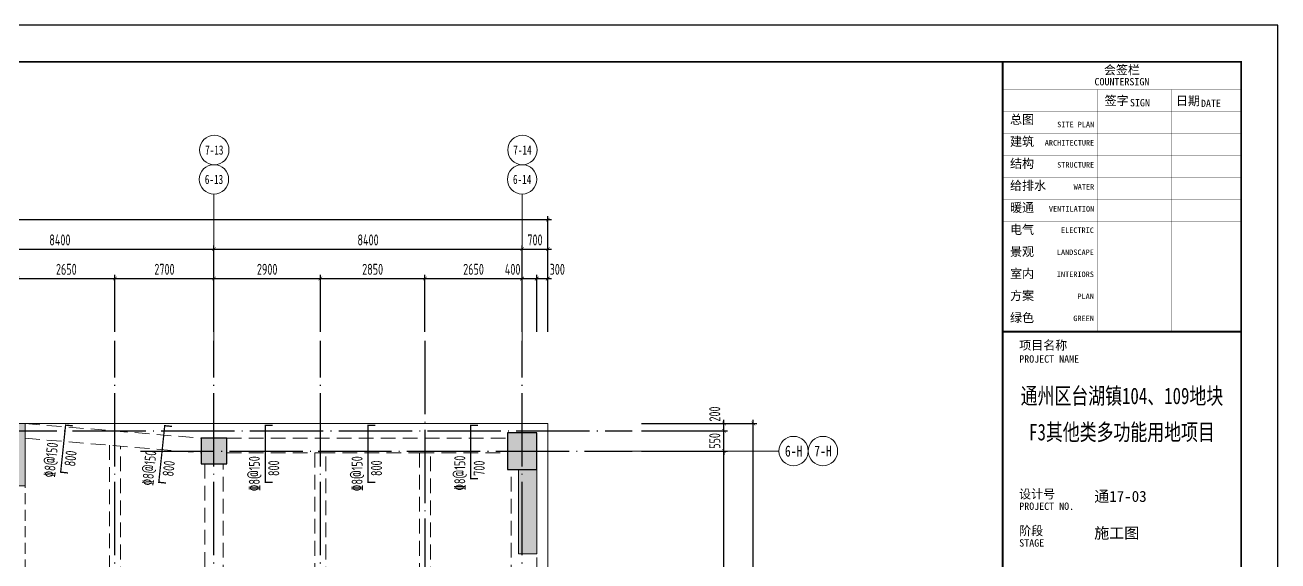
# Model space of a CAD drawing. Header units: millimetres. Extents: x -202076 to 1082610, y -439651 to 179350.
# Drawn here: x 747507 to 781660, y 326 to 14922 of the extents above; entities that cross this region are included whole.
import ezdxf
from ezdxf.enums import TextEntityAlignment as Align

# ---------------------------------------------------------------- set-up
doc = ezdxf.new("R2010")
doc.units = ezdxf.units.MM
doc.header["$LTSCALE"] = 1000
doc.linetypes.add('DASHED', pattern=[0.75, 0.5, -0.25])
doc.linetypes.add('DOTE', pattern=[2.42, 2, -0.2, 0.02, -0.2])
for name, color, linetype in [('02-TEXT_轴号', 7, 'Continuous'), ('A_AXIS-轴线', 36, 'DOTE'), ('AXIS_TEXT', 7, 'Continuous'), ('COLU', 5, 'Continuous'), ('FLOOR_UP_REIN', 13, 'Continuous'), ('楼板填充', 8, 'Continuous')]:
    doc.layers.add(name, color=color, linetype=linetype)
for name, color, linetype, lineweight in [('BEAM', 4, 'DASHED', 0), ('DIM', 3, 'Continuous', 0), ('WALL', 2, 'Continuous', 0), ('尺寸标注-板', 3, 'Continuous', 18), ('板洞边线', 3, 'Continuous', 18), ('楼板正筋文字', 7, 'Continuous', 18), ('楼板正筋钢筋', 1, 'Continuous', 35), ('楼板负筋文字', 7, 'Continuous', 18), ('楼板负筋标注', 3, 'Continuous', 18), ('边缘构件填充', 253, 'Continuous', 18)]:
    doc.layers.add(name, color=color, linetype=linetype, lineweight=lineweight)
doc.styles.add('_TCH_AXIS', font='STXIHEI.TTF', dxfattribs={"width": 0.75})
doc.styles.add('COMPLEX', font='COMPLEX')
doc.styles.add('TSSD_Dimension', font='tssdeng.shx', dxfattribs={"width": 0.7, "bigfont": 'hztxt.shx'})
doc.styles.add('TSSD_Rein', font='tssdeng.shx', dxfattribs={"width": 0.7, "bigfont": 'hztxt.shx'})
doc.styles.add('图签信息$0$华文细黑', font='STXIHEI.TTF', dxfattribs={"height": 10})
doc.dimstyles.new('TSSD_100_100', dxfattribs={"dimtxt": 300, "dimasz": 100, "dimexe": 100, "dimexo": 250, "dimgap": 100, "dimtad": 1, "dimdec": 0, "dimzin": 0, "dimdsep": 46, "dimtxsty": 'TSSD_Dimension', "dimblk": 'ARCHTICK', "dimcen": 0, "dimdle": 100, "dimclrt": 7, "dimadec": 0, "dimazin": 0, "dimtfac": 1, "dimtdec": 0, "dimtix": 1, "dimtmove": 2, "dimatfit": 3, "dimfxl": 1, "dimtolj": 1, "dimtzin": 0, "dimarcsym": 0})

# ---------------------------------------------------------------- blocks, each defined once
blk = doc.blocks.new('_ARCHTICK')
at = {"color": 0, "linetype": 'ByBlock', "const_width": 0.15}
blk.add_lwpolyline([(-0.5, -0.5), (0.5, 0.5)], dxfattribs=at)
blk = doc.blocks.new('*D3601')
at = {"layer": 'Defpoints', "color": 0, "transparency": 16777216}
for p in [(800, -2193), (23750, -2193), (23750, -2536)]:
    blk.add_point(p, dxfattribs=at)
at = {"layer": 'DIM', "color": 0, "lineweight": -2, "transparency": 16777216}
for p, q in [((700, -2536), (23850, -2536)), ((800, -2443), (800, -2636)), ((23750, -2443), (23750, -2636))]:
    blk.add_line(p, q, dxfattribs=at)
at = {"layer": 'DIM', "color": 0, "lineweight": -2, "transparency": 16777216, "xscale": 100, "yscale": 100, "zscale": 100, "rotation": 180}
blk.add_blockref('_ARCHTICK', (800, -2536), dxfattribs=at)
at = {"layer": 'DIM', "color": 0, "lineweight": -2, "transparency": 16777216, "xscale": 100, "yscale": 100, "zscale": 100}
blk.add_blockref('_ARCHTICK', (23750, -2536), dxfattribs=at)
blk = doc.blocks.new('*D3602')
at = {"layer": 'Defpoints', "color": 0, "transparency": 16777216}
for p in [(1000, 695), (4700, 695), (4700, 352)]:
    blk.add_point(p, dxfattribs=at)
at = {"layer": 'DIM', "color": 0, "lineweight": -2, "transparency": 16777216}
for p, q in [((900, 352), (4800, 352)), ((1000, 445), (1000, 252)), ((4700, 445), (4700, 252))]:
    blk.add_line(p, q, dxfattribs=at)
at = {"layer": 'DIM', "color": 0, "lineweight": -2, "transparency": 16777216, "xscale": 100, "yscale": 100, "zscale": 100, "rotation": 180}
blk.add_blockref('_ARCHTICK', (1000, 352), dxfattribs=at)
at = {"layer": 'DIM', "color": 0, "lineweight": -2, "transparency": 16777216, "xscale": 100, "yscale": 100, "zscale": 100}
blk.add_blockref('_ARCHTICK', (4700, 352), dxfattribs=at)
blk = doc.blocks.new('*D3603')
at = {"layer": 'Defpoints', "color": 0, "transparency": 16777216}
for p in [(23550, -575), (19850, -775), (19850, -1431)]:
    blk.add_point(p, dxfattribs=at)
at = {"layer": 'DIM', "color": 0, "lineweight": -2, "transparency": 16777216}
for p, q in [((23550, -825), (23550, -1531)), ((19850, -1025), (19850, -1531)), ((23650, -1431), (19750, -1431))]:
    blk.add_line(p, q, dxfattribs=at)
at = {"layer": 'DIM', "color": 0, "lineweight": -2, "transparency": 16777216, "xscale": 100, "yscale": 100, "zscale": 100, "rotation": 180}
blk.add_blockref('_ARCHTICK', (19850, -1431), dxfattribs=at)
at = {"layer": 'DIM', "color": 0, "lineweight": -2, "transparency": 16777216, "xscale": 100, "yscale": 100, "zscale": 100}
blk.add_blockref('_ARCHTICK', (23550, -1431), dxfattribs=at)
blk = doc.blocks.new('*D3604')
at = {"layer": 'Defpoints', "color": 0, "transparency": 16777216}
for p in [(16400, -775), (19850, -775), (16400, -1431)]:
    blk.add_point(p, dxfattribs=at)
at = {"layer": 'DIM', "color": 0, "lineweight": -2, "transparency": 16777216}
for p, q in [((16400, -1025), (16400, -1531)), ((19850, -1025), (19850, -1531)), ((19950, -1431), (16300, -1431))]:
    blk.add_line(p, q, dxfattribs=at)
at = {"layer": 'DIM', "color": 0, "lineweight": -2, "transparency": 16777216, "xscale": 100, "yscale": 100, "zscale": 100, "rotation": 180}
blk.add_blockref('_ARCHTICK', (16400, -1431), dxfattribs=at)
at = {"layer": 'DIM', "color": 0, "lineweight": -2, "transparency": 16777216, "xscale": 100, "yscale": 100, "zscale": 100}
blk.add_blockref('_ARCHTICK', (19850, -1431), dxfattribs=at)
blk = doc.blocks.new('_AXISO')
blk.add_circle((0, 0), 0.5)
at = {"layer": 'AXIS_TEXT', "style": 'COMPLEX', "width": 1.041667}
blk.add_attdef('A', text='', height=0.56, dxfattribs=at).set_placement((-0.25, -0.28), (0.25, -0.28), align=Align.FIT)
blk = doc.blocks.new('*D1830')
at = {"layer": 'Defpoints', "color": 0, "transparency": 16777216}
for p in [(764058, 3319), (766558, 3319), (764058, -6281)]:
    blk.add_point(p, dxfattribs=at)
at = {"layer": 'DIM', "color": 0, "lineweight": -2, "transparency": 16777216}
for p, q in [((766558, -6381), (766558, 3419)), ((764308, 3319), (766658, 3319)), ((764308, -6281), (766658, -6281))]:
    blk.add_line(p, q, dxfattribs=at)
at = {"layer": 'DIM', "color": 0, "lineweight": -2, "transparency": 16777216, "xscale": 100, "yscale": 100, "zscale": 100}
for p, rotation in [((766558, 3319), 90), ((766558, -6281), 270)]:
    blk.add_blockref('_ARCHTICK', p, dxfattribs=dict(at, rotation=rotation))
at = {"layer": 'DIM', "color": 7, "transparency": 16777216, "insert": (766308, -1481), "char_height": 300, "attachment_point": 5, "rotation": 90, "style": 'TSSD_Dimension'}
blk.add_mtext('\\A1;9600', dxfattribs=at)
blk = doc.blocks.new('*D1831')
at = {"layer": 'Defpoints', "color": 0, "transparency": 16777216}
for p in [(764058, 4069), (767358, 4069), (764058, -18531)]:
    blk.add_point(p, dxfattribs=at)
at = {"layer": 'DIM', "color": 0, "lineweight": -2, "transparency": 16777216}
for p, q in [((767358, -18631), (767358, 4169)), ((764308, 4069), (767458, 4069)), ((764308, -18531), (767458, -18531))]:
    blk.add_line(p, q, dxfattribs=at)
at = {"layer": 'DIM', "color": 0, "lineweight": -2, "transparency": 16777216, "xscale": 100, "yscale": 100, "zscale": 100}
for p, rotation in [((767358, 4069), 90), ((767358, -18531), 270)]:
    blk.add_blockref('_ARCHTICK', p, dxfattribs=dict(at, rotation=rotation))
at = {"layer": 'DIM', "color": 7, "transparency": 16777216, "insert": (767108, -7231), "char_height": 300, "attachment_point": 5, "rotation": 90, "style": 'TSSD_Dimension'}
blk.add_mtext('\\A1;22600', dxfattribs=at)
blk = doc.blocks.new('*D1832')
at = {"layer": 'Defpoints', "color": 0, "transparency": 16777216}
for p in [(764058, 3869), (766558, 3869), (764058, 3319)]:
    blk.add_point(p, dxfattribs=at)
at = {"layer": 'DIM', "color": 0, "lineweight": -2, "transparency": 16777216}
for p, q in [((764308, 3869), (766658, 3869)), ((766558, 3869), (766558, 3969)), ((766558, 3319), (766558, 3869)), ((764308, 3319), (766658, 3319)), ((766558, 3319), (766558, 3219))]:
    blk.add_line(p, q, dxfattribs=at)
at = {"layer": 'DIM', "color": 0, "lineweight": -2, "transparency": 16777216, "xscale": 100, "yscale": 100, "zscale": 100}
for p, rotation in [((766558, 3869), 270), ((766558, 3319), 90)]:
    blk.add_blockref('_ARCHTICK', p, dxfattribs=dict(at, rotation=rotation))
at = {"layer": 'DIM', "color": 7, "transparency": 16777216, "insert": (766308, 3594), "char_height": 300, "attachment_point": 5, "rotation": 90, "style": 'TSSD_Dimension'}
blk.add_mtext('\\A1;550', dxfattribs=at)
blk = doc.blocks.new('*D1844')
at = {"layer": 'Defpoints', "color": 0, "transparency": 16777216}
for p in [(752657, 8819), (744257, 6319), (752657, 6319)]:
    blk.add_point(p, dxfattribs=at)
at = {"layer": 'DIM', "color": 0, "lineweight": -2, "transparency": 16777216}
for p, q in [((744257, 6569), (744257, 8919)), ((752657, 6569), (752657, 8919)), ((744157, 8819), (752757, 8819))]:
    blk.add_line(p, q, dxfattribs=at)
at = {"layer": 'DIM', "color": 0, "lineweight": -2, "transparency": 16777216, "xscale": 100, "yscale": 100, "zscale": 100, "rotation": 180}
blk.add_blockref('_ARCHTICK', (744257, 8819), dxfattribs=at)
at = {"layer": 'DIM', "color": 0, "lineweight": -2, "transparency": 16777216, "xscale": 100, "yscale": 100, "zscale": 100}
blk.add_blockref('_ARCHTICK', (752657, 8819), dxfattribs=at)
at = {"layer": 'DIM', "color": 7, "transparency": 16777216, "insert": (748457, 9069), "char_height": 300, "attachment_point": 5, "style": 'TSSD_Dimension'}
blk.add_mtext('\\A1;8400', dxfattribs=at)
blk = doc.blocks.new('*D1845')
at = {"layer": 'Defpoints', "color": 0, "transparency": 16777216}
for p in [(761057, 8819), (752657, 6319), (761057, 6319)]:
    blk.add_point(p, dxfattribs=at)
at = {"layer": 'DIM', "color": 0, "lineweight": -2, "transparency": 16777216}
for p, q in [((752657, 6569), (752657, 8919)), ((761057, 6569), (761057, 8919)), ((752557, 8819), (761157, 8819))]:
    blk.add_line(p, q, dxfattribs=at)
at = {"layer": 'DIM', "color": 0, "lineweight": -2, "transparency": 16777216, "xscale": 100, "yscale": 100, "zscale": 100, "rotation": 180}
blk.add_blockref('_ARCHTICK', (752657, 8819), dxfattribs=at)
at = {"layer": 'DIM', "color": 0, "lineweight": -2, "transparency": 16777216, "xscale": 100, "yscale": 100, "zscale": 100}
blk.add_blockref('_ARCHTICK', (761057, 8819), dxfattribs=at)
at = {"layer": 'DIM', "color": 7, "transparency": 16777216, "insert": (756857, 9069), "char_height": 300, "attachment_point": 5, "style": 'TSSD_Dimension'}
blk.add_mtext('\\A1;8400', dxfattribs=at)
blk = doc.blocks.new('*D1846')
at = {"layer": 'Defpoints', "color": 0, "transparency": 16777216}
for p in [(707257, 9619), (707257, 6319), (761757, 6319)]:
    blk.add_point(p, dxfattribs=at)
at = {"layer": 'DIM', "color": 0, "lineweight": -2, "transparency": 16777216}
for p, q in [((761857, 9619), (707157, 9619)), ((707257, 6569), (707257, 9719)), ((761757, 6569), (761757, 9719))]:
    blk.add_line(p, q, dxfattribs=at)
at = {"layer": 'DIM', "color": 0, "lineweight": -2, "transparency": 16777216, "xscale": 100, "yscale": 100, "zscale": 100, "rotation": 180}
blk.add_blockref('_ARCHTICK', (707257, 9619), dxfattribs=at)
at = {"layer": 'DIM', "color": 0, "lineweight": -2, "transparency": 16777216, "xscale": 100, "yscale": 100, "zscale": 100}
blk.add_blockref('_ARCHTICK', (761757, 9619), dxfattribs=at)
at = {"layer": 'DIM', "color": 7, "transparency": 16777216, "insert": (734507, 9869), "char_height": 300, "attachment_point": 5, "style": 'TSSD_Dimension'}
blk.add_mtext('\\A1;54500', dxfattribs=at)
blk = doc.blocks.new('*D1857')
at = {"layer": 'Defpoints', "color": 0, "transparency": 16777216}
for p in [(749957, 8019), (747307, 6319), (749957, 6319)]:
    blk.add_point(p, dxfattribs=at)
at = {"layer": 'DIM', "color": 0, "lineweight": -2, "transparency": 16777216}
for p, q in [((747207, 8019), (750057, 8019)), ((747307, 6569), (747307, 8119)), ((749957, 6569), (749957, 8119))]:
    blk.add_line(p, q, dxfattribs=at)
at = {"layer": 'DIM', "color": 0, "lineweight": -2, "transparency": 16777216, "xscale": 100, "yscale": 100, "zscale": 100, "rotation": 180}
blk.add_blockref('_ARCHTICK', (747307, 8019), dxfattribs=at)
at = {"layer": 'DIM', "color": 0, "lineweight": -2, "transparency": 16777216, "xscale": 100, "yscale": 100, "zscale": 100}
blk.add_blockref('_ARCHTICK', (749957, 8019), dxfattribs=at)
at = {"layer": 'DIM', "color": 7, "transparency": 16777216, "insert": (748632, 8269), "char_height": 300, "attachment_point": 5, "style": 'TSSD_Dimension'}
blk.add_mtext('\\A1;2650', dxfattribs=at)
blk = doc.blocks.new('*D1858')
at = {"layer": 'Defpoints', "color": 0, "transparency": 16777216}
for p in [(752657, 8019), (749957, 6319), (752657, 6319)]:
    blk.add_point(p, dxfattribs=at)
at = {"layer": 'DIM', "color": 0, "lineweight": -2, "transparency": 16777216}
for p, q in [((749857, 8019), (752757, 8019)), ((749957, 6569), (749957, 8119)), ((752657, 6569), (752657, 8119))]:
    blk.add_line(p, q, dxfattribs=at)
at = {"layer": 'DIM', "color": 0, "lineweight": -2, "transparency": 16777216, "xscale": 100, "yscale": 100, "zscale": 100, "rotation": 180}
blk.add_blockref('_ARCHTICK', (749957, 8019), dxfattribs=at)
at = {"layer": 'DIM', "color": 0, "lineweight": -2, "transparency": 16777216, "xscale": 100, "yscale": 100, "zscale": 100}
blk.add_blockref('_ARCHTICK', (752657, 8019), dxfattribs=at)
at = {"layer": 'DIM', "color": 7, "transparency": 16777216, "insert": (751307, 8269), "char_height": 300, "attachment_point": 5, "style": 'TSSD_Dimension'}
blk.add_mtext('\\A1;2700', dxfattribs=at)
blk = doc.blocks.new('*D1859')
at = {"layer": 'Defpoints', "color": 0, "transparency": 16777216}
for p in [(755557, 8019), (752657, 6319), (755557, 6319)]:
    blk.add_point(p, dxfattribs=at)
at = {"layer": 'DIM', "color": 0, "lineweight": -2, "transparency": 16777216}
for p, q in [((752557, 8019), (755657, 8019)), ((752657, 6569), (752657, 8119)), ((755557, 6569), (755557, 8119))]:
    blk.add_line(p, q, dxfattribs=at)
at = {"layer": 'DIM', "color": 0, "lineweight": -2, "transparency": 16777216, "xscale": 100, "yscale": 100, "zscale": 100, "rotation": 180}
blk.add_blockref('_ARCHTICK', (752657, 8019), dxfattribs=at)
at = {"layer": 'DIM', "color": 0, "lineweight": -2, "transparency": 16777216, "xscale": 100, "yscale": 100, "zscale": 100}
blk.add_blockref('_ARCHTICK', (755557, 8019), dxfattribs=at)
at = {"layer": 'DIM', "color": 7, "transparency": 16777216, "insert": (754107, 8269), "char_height": 300, "attachment_point": 5, "style": 'TSSD_Dimension'}
blk.add_mtext('\\A1;2900', dxfattribs=at)
blk = doc.blocks.new('*D1860')
at = {"layer": 'Defpoints', "color": 0, "transparency": 16777216}
for p in [(758407, 8019), (755557, 6319), (758407, 6319)]:
    blk.add_point(p, dxfattribs=at)
at = {"layer": 'DIM', "color": 0, "lineweight": -2, "transparency": 16777216}
for p, q in [((755457, 8019), (758507, 8019)), ((755557, 6569), (755557, 8119)), ((758407, 6569), (758407, 8119))]:
    blk.add_line(p, q, dxfattribs=at)
at = {"layer": 'DIM', "color": 0, "lineweight": -2, "transparency": 16777216, "xscale": 100, "yscale": 100, "zscale": 100, "rotation": 180}
blk.add_blockref('_ARCHTICK', (755557, 8019), dxfattribs=at)
at = {"layer": 'DIM', "color": 0, "lineweight": -2, "transparency": 16777216, "xscale": 100, "yscale": 100, "zscale": 100}
blk.add_blockref('_ARCHTICK', (758407, 8019), dxfattribs=at)
at = {"layer": 'DIM', "color": 7, "transparency": 16777216, "insert": (756982, 8269), "char_height": 300, "attachment_point": 5, "style": 'TSSD_Dimension'}
blk.add_mtext('\\A1;2850', dxfattribs=at)
blk = doc.blocks.new('*D1861')
at = {"layer": 'Defpoints', "color": 0, "transparency": 16777216}
for p in [(761057, 8019), (758407, 6319), (761057, 6319)]:
    blk.add_point(p, dxfattribs=at)
at = {"layer": 'DIM', "color": 0, "lineweight": -2, "transparency": 16777216}
for p, q in [((758307, 8019), (761157, 8019)), ((758407, 6569), (758407, 8119)), ((761057, 6569), (761057, 8119))]:
    blk.add_line(p, q, dxfattribs=at)
at = {"layer": 'DIM', "color": 0, "lineweight": -2, "transparency": 16777216, "xscale": 100, "yscale": 100, "zscale": 100, "rotation": 180}
blk.add_blockref('_ARCHTICK', (758407, 8019), dxfattribs=at)
at = {"layer": 'DIM', "color": 0, "lineweight": -2, "transparency": 16777216, "xscale": 100, "yscale": 100, "zscale": 100}
blk.add_blockref('_ARCHTICK', (761057, 8019), dxfattribs=at)
at = {"layer": 'DIM', "color": 7, "transparency": 16777216, "insert": (759732, 8269), "char_height": 300, "attachment_point": 5, "style": 'TSSD_Dimension'}
blk.add_mtext('\\A1;2650', dxfattribs=at)
blk = doc.blocks.new('图框-A1')
for points, const_width in [([(0, 0), (841, 0), (841, 594), (0, 594)], 0.05), ([(766, 584), (25, 584), (25, 10), (766, 10)], 0.5)]:
    blk.add_lwpolyline(points, close=True, dxfattribs=dict(const_width=const_width))
blk = doc.blocks.new('图签信息')
at = {"const_width": 0.5}
for points in [[(-65, 574), (-65, 500.5), (0, 500.5), (0, 574)], [(-65, 0), (0, 0), (0, 500.5), (-65, 500.5)]]:
    blk.add_lwpolyline(points, close=True, dxfattribs=at)
at = {"const_width": 0.05}
for points in [[(-65, 566.5), (0, 566.5)], [(-39.14, 566.5), (-39.14, 500.5)], [(-19.1, 566.5), (-19.1, 500.5)], [(-65, 560.5), (0, 560.5)], [(-65, 554.5), (0, 554.5)], [(-65, 548.5), (0, 548.5)], [(-65, 542.5), (0, 542.5)], [(-65, 536.5), (0, 536.5)], [(-65, 530.5), (0, 530.5)], [(-65, 524.5), (0, 524.5)], [(-65, 518.5), (0, 518.5)], [(-65, 512.5), (0, 512.5)], [(-65, 512.5), (0, 512.5)], [(-65, 506.5), (0, 506.5)], [(-65, 500.5), (0, 500.5)], [(-62.5, 450.87), (-2.5, 450.87)], [(-62.5, 440.87), (-2.5, 440.87)]]:
    blk.add_lwpolyline(points, dxfattribs=at)
at = {"style": '图签信息$0$华文细黑'}
for s, height, p in [('会签栏', 2.4, (-32.5, 573)), ('COUNTERSIGN', 2, (-32.5, 569.6))]:
    blk.add_text(s, height=height, dxfattribs=at).set_placement(p, align=Align.TOP_CENTER)
for s, height, p in [('签字', 2.4, (-37.22, 564.63)), ('SIGN', 2, (-30.32, 563.88)), ('日期', 2.4, (-17.79, 564.58)), ('DATE', 2, (-10.96, 563.7)), ('总图', 2.4, (-63, 559.5)), ('建筑', 2.4, (-63, 553.5)), ('结构', 2.4, (-63, 547.5)), ('给排水', 2.4, (-63, 541.5)), ('暖通', 2.4, (-63, 535.5)), ('电气', 2.4, (-63, 529.5)), ('景观', 2.4, (-63, 523.5)), ('室内', 2.4, (-63, 517.5)), ('方案', 2.4, (-63, 511.5)), ('绿色', 2.4, (-63, 505.5)), ('项目名称', 2.4, (-60.5, 498)), ('PROJECT NAME', 2, (-60.5, 494.08)), ('设计号', 2.4, (-60.54, 457.48)), ('PROJECT NO.', 2, (-60.5, 453.97)), ('阶段', 2.4, (-60.5, 447.47)), ('STAGE', 2, (-60.5, 443.97))]:
    blk.add_text(s, height=height, dxfattribs=at).set_placement(p, align=Align.TOP_LEFT)
for s, p in [('SITE PLAN', (-40.06, 557.7)), ('ARCHITECTURE', (-40.06, 552.7)), ('STRUCTURE', (-40.06, 546.7)), ('WATER', (-40.06, 540.7)), ('VENTILATION', (-40.06, 534.7)), ('ELECTRIC', (-40.14, 528.89)), ('LANDSCAPE', (-40.14, 522.89)), ('INTERIORS', (-40.14, 516.89)), ('PLAN', (-40.14, 510.89)), ('GREEN', (-40.14, 504.89))]:
    blk.add_text(s, height=1.5, dxfattribs=at).set_placement(p, align=Align.TOP_RIGHT)
at = {"color": 4, "style": '图签信息$0$华文细黑', "width": 0.75}
for s, p in [('通州区台湖镇104、109地块', (-32.5, 480.78)), ('F3其他类多功能用地项目', (-32.5, 470.91))]:
    blk.add_text(s, height=4.5, dxfattribs=at).set_placement(p, align=Align.CENTER)
at = {"color": 4, "ltscale": 0.001, "char_height": 3, "width": 58.4895, "attachment_point": 4, "style": '图签信息$0$华文细黑'}
for s, insert in [('通17-03', (-40.06, 455.51)), ('施工图', (-40.06, 445.51))]:
    blk.add_mtext(s, dxfattribs=dict(at, insert=insert))
blk = doc.blocks.new('图签-A1')
at = {"color": 2}
blk.add_blockref('图签信息', (0, 0), dxfattribs=at)
blk = doc.blocks.new('*D1725')
at = {"layer": 'Defpoints', "color": 0, "transparency": 16777216}
for p in [(764058, 4069), (764058, 3869), (766558, 4069)]:
    blk.add_point(p, dxfattribs=at)
at = {"layer": 'DIM', "color": 0, "lineweight": -2, "transparency": 16777216}
for p, q in [((766558, 3769), (766558, 4169)), ((764308, 4069), (766658, 4069)), ((764308, 3869), (766658, 3869))]:
    blk.add_line(p, q, dxfattribs=at)
at = {"layer": 'DIM', "color": 0, "lineweight": -2, "transparency": 16777216, "xscale": 100, "yscale": 100, "zscale": 100}
for p, rotation in [((766558, 4069), 90), ((766558, 3869), 270)]:
    blk.add_blockref('_ARCHTICK', p, dxfattribs=dict(at, rotation=rotation))
at = {"layer": 'DIM', "color": 7, "transparency": 16777216, "insert": (766308, 4327), "char_height": 300, "attachment_point": 5, "rotation": 90, "style": 'TSSD_Dimension'}
blk.add_mtext('\\A1;200', dxfattribs=at)
blk = doc.blocks.new('*D1726')
at = {"layer": 'Defpoints', "color": 0, "transparency": 16777216}
for p in [(761457, 8019), (761057, 6319), (761457, 6319)]:
    blk.add_point(p, dxfattribs=at)
at = {"layer": 'DIM', "color": 0, "lineweight": -2, "transparency": 16777216}
for p, q in [((760957, 8019), (761557, 8019)), ((761057, 6569), (761057, 8119)), ((761457, 6569), (761457, 8119))]:
    blk.add_line(p, q, dxfattribs=at)
at = {"layer": 'DIM', "color": 0, "lineweight": -2, "transparency": 16777216, "xscale": 100, "yscale": 100, "zscale": 100, "rotation": 180}
blk.add_blockref('_ARCHTICK', (761057, 8019), dxfattribs=at)
at = {"layer": 'DIM', "color": 0, "lineweight": -2, "transparency": 16777216, "xscale": 100, "yscale": 100, "zscale": 100}
blk.add_blockref('_ARCHTICK', (761457, 8019), dxfattribs=at)
at = {"layer": 'DIM', "color": 7, "transparency": 16777216, "insert": (760799, 8269), "char_height": 300, "attachment_point": 5, "style": 'TSSD_Dimension'}
blk.add_mtext('\\A1;400', dxfattribs=at)
blk = doc.blocks.new('*D1727')
at = {"layer": 'Defpoints', "color": 0, "transparency": 16777216}
for p in [(761757, 8819), (761057, 6319), (761757, 6319)]:
    blk.add_point(p, dxfattribs=at)
at = {"layer": 'DIM', "color": 0, "lineweight": -2, "transparency": 16777216}
for p, q in [((761057, 6569), (761057, 8919)), ((761757, 6569), (761757, 8919)), ((760957, 8819), (761857, 8819))]:
    blk.add_line(p, q, dxfattribs=at)
at = {"layer": 'DIM', "color": 0, "lineweight": -2, "transparency": 16777216, "xscale": 100, "yscale": 100, "zscale": 100, "rotation": 180}
blk.add_blockref('_ARCHTICK', (761057, 8819), dxfattribs=at)
at = {"layer": 'DIM', "color": 0, "lineweight": -2, "transparency": 16777216, "xscale": 100, "yscale": 100, "zscale": 100}
blk.add_blockref('_ARCHTICK', (761757, 8819), dxfattribs=at)
at = {"layer": 'DIM', "color": 7, "transparency": 16777216, "insert": (761407, 9069), "char_height": 300, "attachment_point": 5, "style": 'TSSD_Dimension'}
blk.add_mtext('\\A1;700', dxfattribs=at)
blk = doc.blocks.new('*D2934')
at = {"layer": 'Defpoints', "color": 0, "transparency": 16777216}
for p in [(761757, 8019), (761457, 6319), (761757, 6319)]:
    blk.add_point(p, dxfattribs=at)
at = {"layer": 'DIM', "color": 0, "lineweight": -2, "transparency": 16777216}
for p, q in [((761357, 8019), (761857, 8019)), ((761457, 6569), (761457, 8119)), ((761757, 6569), (761757, 8119))]:
    blk.add_line(p, q, dxfattribs=at)
at = {"layer": 'DIM', "color": 0, "lineweight": -2, "transparency": 16777216, "xscale": 100, "yscale": 100, "zscale": 100, "rotation": 180}
blk.add_blockref('_ARCHTICK', (761457, 8019), dxfattribs=at)
at = {"layer": 'DIM', "color": 0, "lineweight": -2, "transparency": 16777216, "xscale": 100, "yscale": 100, "zscale": 100}
blk.add_blockref('_ARCHTICK', (761757, 8019), dxfattribs=at)
at = {"layer": 'DIM', "color": 7, "transparency": 16777216, "insert": (762015, 8269), "char_height": 300, "attachment_point": 5, "style": 'TSSD_Dimension'}
blk.add_mtext('\\A1;300', dxfattribs=at)
blk = doc.blocks.new('A$C434C4B72')
at = {"layer": '楼板填充'}
h = blk.add_hatch(dxfattribs=at)
h.set_pattern_fill('ANGLE', color=256, scale=30)
h.set_pattern_definition([(0, (-400602.8, -57894), (0, 209.55), [152.4, -57.15]), (90, (-400602.8, -57894), (-209.55, 1e-14), [152.4, -57.15])])
h.paths.add_polyline_path([(19750, 7175), (17900, 7175), (16600, 7175), (16600, 5875), (16600, 5275), (19750, 5275)])
h.paths.add_polyline_path([(19750, 5075), (17400, 5075), (17400, 3275), (19750, 3275)])
h.paths.add_polyline_path([(21871.1, 3263), (19950, 3263), (19950, 1575), (21871.1, 1575)])
h.paths.add_polyline_path([(22650, 3263), (21871.1, 3263), (21871.1, 1575), (22650, 1575)])
h.paths.add_polyline_path([(22650, 7175), (22450, 7175), (21871.1, 7175), (21871.1, 3263), (22650, 3263)])
h.paths.add_polyline_path([(19221.3, 5857.5), (19778.6, 5857.5), (19778.6, 6221), (19221.3, 6221)])
h.paths.add_polyline_path([(18542.5, 5246.3), (18542.5, 5803.7), (18179, 5803.7), (18179, 5246.3)])
h.paths.add_polyline_path([(17267.5, 5246.3), (17267.5, 5803.7), (16904, 5803.7), (16904, 5246.3)])
h.paths.add_polyline_path([(16571.3, 5857.5), (17128.6, 5857.5), (17128.6, 6221), (16571.3, 6221)])
h.paths.add_polyline_path([(18542.5, 6646.3), (18542.5, 7203.7), (18179, 7203.7), (18179, 6646.3)])
h.paths.add_polyline_path([(19221.3, 3757.5), (19778.6, 3757.5), (19778.6, 4121), (19221.3, 4121)])
h.paths.add_polyline_path([(17371.3, 3757.5), (17928.6, 3757.5), (17928.6, 4121), (17371.3, 4121)])
h.paths.add_polyline_path([(18542.5, 4546.3), (18542.5, 5103.7), (18179, 5103.7), (18179, 4546.3)])
h.paths.add_polyline_path([(18542.5, 3246.3), (18542.5, 3803.7), (18179, 3803.7), (18179, 3246.3)])
h.paths.add_polyline_path([(20021.3, 3757.5), (20578.6, 3757.5), (20578.6, 4121), (20021.3, 4121)], flags=16)
h.paths.add_polyline_path([(20021.3, 5857.5), (20578.6, 5857.5), (20578.6, 6221), (20021.3, 6221)], flags=16)
h.paths.add_polyline_path([(21717.5, 6546.3), (21717.5, 7103.7), (21354, 7103.7), (21354, 6546.3)], flags=16)
h.paths.add_polyline_path([(21813.8, 4364.4), (21813.8, 5471), (21423.8, 5471), (21423.8, 4364.4)], flags=16)
h.paths.add_polyline_path([(20498.8, 3265.5), (21719.8, 3265.5), (21719.8, 3629), (20498.8, 3629)], flags=16)
h.paths.add_polyline_path([(21717.5, 1646.3), (21717.5, 2203.7), (21354, 2203.7), (21354, 1646.3)], flags=16)
h.paths.add_polyline_path([(20021.3, 2333.8), (20578.6, 2333.8), (20578.6, 2697.2), (20021.3, 2697.2)], flags=16)
h.paths.add_polyline_path([(22021.3, 3757.5), (22578.6, 3757.5), (22578.6, 4121), (22021.3, 4121)], flags=16)
h.paths.add_polyline_path([(21132.9, 4233.4), (19950, 4233.4), (19950, 3263), (21871.1, 3263), (21871.1, 7175), (19950, 7175), (19950, 6617.5), (21132.9, 6617.5), (21132.9, 6333.4), (19950, 6333.4), (19950, 4517.5), (21132.9, 4517.5)])
at = {"layer": 'DIM', "lineweight": 9}
for centre in [(2850, 351.6), (17197.6, -1430.5), (22225, -1430.5), (9569.1, -2536.5)]:
    blk.add_circle(centre, 100, dxfattribs=at)
at = {"layer": 'FLOOR_UP_REIN', "const_width": 35}
for points in [[(9125, -3825), (8925, -3825), (8925, 8081.9), (9125, 8081.9)], [(18325, 6575), (18125, 6575), (18125, 7535), (18325, 7535)], [(21500, 6375), (21300, 6375), (21300, 7535), (21500, 7535)], [(16240, 6075), (16240, 6275), (17200, 6275), (17200, 6075)], [(18950, 6075), (18950, 6275), (20750, 6275), (20750, 6075)], [(10600, 5725), (10600, 5925), (7250, 5925), (7250, 5725)], [(17050, 5175), (16850, 5175), (16850, 5875), (17050, 5875)], [(18325, 4475), (18125, 4475), (18125, 5875), (18325, 5875)], [(17300, 3975), (17300, 4175), (17900, 4175), (17900, 3975)], [(18950, 3975), (18950, 4175), (20750, 4175), (20750, 3975)], [(21850, 3975), (21850, 4175), (22750, 4175), (22750, 3975)], [(18325, 3115), (18125, 3115), (18125, 3775), (18325, 3775)], [(17920.7, 2175), (17720.7, 2175), (17720.7, 3175), (17920.7, 3175)], [(19790, 2551.3), (19790, 2751.3), (20750, 2751.3), (20750, 2551.3)], [(21500, 1415), (21300, 1415), (21300, 2375), (21500, 2375)], [(-100, 1825), (-100, 2025), (800, 2025), (800, 1825)], [(12200, 1275), (12000, 1275), (12000, 1975), (12200, 1975)], [(16240, 1825), (16240, 2025), (17500, 2025), (17500, 1825)], [(18950, 1825), (18950, 2025), (19910, 2025), (19910, 1825)], [(23750, 1825), (23750, 2025), (24650, 2025), (24650, 1825)], [(11650, 1225), (11650, 1425), (4640, 1425), (4640, 1225)], [(6175, -3825), (5975, -3825), (5975, 1675), (6175, 1675)], [(12600, 1475), (12600, 1675), (13460, 1675), (13460, 1475)], [(14550, -3825), (14350, -3825), (14350, 1435), (14550, 1435)], [(22425, -3925), (22225, -3925), (22225, 1535), (22425, 1535)], [(3050, -3925), (2850, -3925), (2850, 1235), (3050, 1235)], [(-100, 660.1), (-100, 860.1), (2400, 860.1), (2400, 660.1)], [(11650, 660.1), (11650, 860.1), (3900, 860.1), (3900, 660.1)], [(12600, 656.4), (12600, 856.4), (15300, 856.4), (15300, 656.4)], [(17397.6, -3825), (17197.6, -3825), (17197.6, 325), (17397.6, 325)], [(18850, 150), (18850, 350), (20850, 350), (20850, 150)], [(22850, 150), (22850, 350), (24650, 350), (24650, 150)], [(11650, -3825), (11450, -3825), (11450, 125), (11650, 125)], [(13050, -3825), (12850, -3825), (12850, 125), (13050, 125)], [(16050, -3825), (15850, -3825), (15850, -775), (16050, -775)], [(-100, -1975), (-100, -1775), (24650, -1775), (24650, -1975)]]:
    blk.add_lwpolyline(points, dxfattribs=at)
at = {"layer": '楼板正筋钢筋', "const_width": 35}
for points in [[(9463, -668.9), (9569.1, -775), (9569.1, 7375), (9463, 7268.9)], [(21663.6, 1581.1), (21769.6, 1475), (21769.6, 7375), (21663.6, 7268.9)], [(18727.3, -668.9), (18833.3, -775), (18833.3, 3175), (18727.3, 3068.9)], [(19956.1, 3369.1), (19850, 3263), (22750, 3263), (22643.9, 3369.1)], [(10493.9, 2693.1), (10600, 2587), (7250, 2587), (7356, 2693.1)], [(16506.1, 962.5), (16400, 856.4), (19850, 856.4), (19743.9, 962.5)], [(9463, -2832.5), (9569.1, -2938.6), (9569.1, -775), (9463, -881.1)], [(906.1, -2128.9), (800, -2235), (23750, -2235), (23643.9, -2128.9)]]:
    blk.add_lwpolyline(points, dxfattribs=at)
at = {"layer": '尺寸标注-板', "color": 6, "linetype": 'Continuous', "style": 'TSSD_Rein', "width": 0.7}
for p in [(8279.1, 4214.3), (2350, -1975.7), (8100, -1975.7), (16500, -1975.7), (22225, -1975.7)]:
    blk.add_text('h=150', height=300, dxfattribs=at).set_placement(p, align=Align.MIDDLE_CENTER)
at = {"layer": '楼板正筋文字', "linetype": 'Continuous', "style": 'TSSD_Rein', "width": 0.7}
for s, p in [('\ue5328@125', (21729.6, 4425)), ('\ue5328@150', (9529.1, 3066.1)), ('\ue5328@100', (18793.3, 1200)), ('\ue5328@150', (9529.1, -2091.1))]:
    blk.add_text(s, height=300, rotation=90, dxfattribs=at).set_placement(p, align=Align.BOTTOM_LEFT)
for s, p in [('\ue53210@125', (20546.4, 3303)), ('\ue5328@150', (7851.6, 2627)), ('\ue5328@100', (17550.7, 896.4)), ('\ue5328@150', (13079, -2195))]:
    blk.add_text(s, height=300, dxfattribs=at).set_placement(p, align=Align.BOTTOM_LEFT)
at = {"layer": '楼板负筋文字', "linetype": 'Continuous', "style": 'TSSD_Rein', "width": 0.7}
for s, p in [('\ue53210@100', (19974.1, 6335)), ('\ue5328@150', (7851.6, 5985)), ('\ue53210@100', (19974.1, 4235)), ('\ue5328@150', (7851.6, 1485)), ('\ue5328@150', (7851.6, 920.1)), ('\ue5328@125', (20013, 410)), ('\ue5328@150', (13079, -1715))]:
    blk.add_text(s, height=300, dxfattribs=at).set_placement(p, align=Align.BOTTOM_LEFT)
for s, rotation, p in [('\ue5328@150', 89.99999, (8865, 3066.1)), ('\ue5328@150', 449.99999, (11390, -512)), ('\ue5328@150', 449.99999, (12790, -512)), ('\ue5328@150', 449.99999, (14290, -512)), ('\ue5328@100', 449.99999, (17137.6, -512)), ('\ue5328@125', 449.99999, (22165, -512)), ('\ue5328@150', 449.99999, (15790, -2097.3)), ('\ue5328@150', 449.99999, (2790, -4163.8)), ('\ue5328@150', 449.99999, (5915, -4163.8))]:
    blk.add_text(s, height=300, rotation=rotation, dxfattribs=at).set_placement(p, align=Align.BOTTOM_LEFT)
at = {"layer": '楼板负筋标注', "linetype": 'Continuous', "style": 'TSSD_Rein', "width": 0.7}
for s, p in [('600', (18205, 6925)), ('800', (21380, 6825)), ('600', (16930, 5525)), ('600', (18205, 5525)), ('600', (18205, 4825)), ('500', (18205, 3525)), ('900', (17800.7, 2675)), ('800', (21380, 1925)), ('700', (12080, 1525)), ('900', (17277.6, -175)), ('700', (11530, -225)), ('700', (12930, -225)), ('800', (2930, -3575)), ('700', (6055, -3475)), ('700', (9005, -3475)), ('700', (11530, -3475)), ('700', (12930, -3475)), ('700', (14430, -3475)), ('700', (15930, -3475)), ('700', (17277.6, -3475)), ('800', (22305, -3575))]:
    blk.add_text(s, height=300, rotation=449.99999, dxfattribs=at).set_placement(p, align=Align.TOP_CENTER)
for s, p in [('600', (16850, 6195)), ('800', (19500, 6195)), ('800', (20300, 6195)), ('500', (17650, 4095)), ('800', (19500, 4095)), ('800', (20300, 4095)), ('800', (22300, 4095)), ('800', (20300, 2671.3)), ('700', (200, 1945)), ('900', (17000, 1945)), ('900', (19350, 1945)), ('700', (24300, 1945)), ('700', (12950, 1595)), ('900', (11150, 1345)), ('700', (200, 780.1)), ('500', (2150, 780.1)), ('700', (4300, 780.1)), ('900', (11150, 780.1)), ('700', (12950, 776.4)), ('900', (19350, 270)), ('900', (20350, 270)), ('700', (23200, 270)), ('700', (24300, 270)), ('700', (200, -1855)), ('700', (24300, -1855))]:
    blk.add_text(s, height=300, dxfattribs=at).set_placement(p, align=Align.TOP_CENTER)
at = {"layer": 'DIM', "lineweight": 9}
for base, p1, p2, picture, middle in [((4700, 351.6), (1000, 695.3), (4700, 695.3), '*D3602', (2850, 351.6)), ((23750, -2536.5), (800, -2192.7), (23750, -2192.7), '*D3601', (12275, -2536.5))]:
    dim = blk.add_linear_dim(base=base, p1=p1, p2=p2, text=' ', dimstyle='TSSD_100_100', dxfattribs=at)
    dim.commit()
    dim.dimension.update_dxf_attribs({"geometry": picture, "text_midpoint": middle})
at = {"layer": 'DIM'}
for base, p1, p2, picture, middle in [((19850, -1430.5), (23550, -575), (19850, -775), '*D3603', (21700, -1430.5)), ((16400, -1430.5), (19850, -775), (16400, -775), '*D3604', (18125, -1430.5))]:
    dim = blk.add_linear_dim(base=base, p1=p1, p2=p2, text=' ', dimstyle='TSSD_100_100', dxfattribs=at)
    dim.commit()
    dim.dimension.update_dxf_attribs({"geometry": picture, "text_midpoint": middle})

msp = doc.modelspace()

# ---------------------------------------------------------------- hatches: boundary and pattern name
at = {"layer": '边缘构件填充'}
h = msp.add_hatch(color=256, dxfattribs=at)
h.dxf.hatch_style = 1
h.paths.add_polyline_path([(746007.2, 4069), (747507.2, 4069), (747507.2, 2369), (747107.2, 2369), (747107.2, 3669), (746007.2, 3669)])
h = msp.add_hatch(color=256, dxfattribs=at)
h.dxf.hatch_style = 1
h.paths.add_polyline_path([(761457.2, 3819), (760657.2, 3819), (760657.2, 2819), (761457.2, 2819)])
h = msp.add_hatch(color=256, dxfattribs=at)
h.dxf.hatch_style = 1
h.paths.add_polyline_path([(753007.2, 3669), (752307.2, 3669), (752307.2, 2969), (753007.2, 2969)])
h = msp.add_hatch(color=256, dxfattribs=at)
h.dxf.hatch_style = 1
h.paths.add_polyline_path([(761457.2, 2819), (760957.2, 2819), (760957.2, 519), (761457.2, 519)])

# ---------------------------------------------------------------- linework, layer by layer
msp.add_lwpolyline([(781657.2, -44481), (781657.2, 14919), (697557.2, 14919), (697557.2, -44481)], close=True)
at = {"layer": 'A_AXIS-轴线'}
for p, q in [((749957.2, -18881), (749957.2, 6319)), ((752657.2, -18881), (752657.2, 6319)), ((755557.2, -18881), (755557.2, 6319)), ((758407.2, 6319), (758407.2, -18881)), ((761057.2, -18881), (761057.2, 6319))]:
    msp.add_line(p, q, dxfattribs=at)
for points in [[(707657.2, 3869), (764057.5, 3869)], [(750657.2, 3319), (764057.5, 3319)]]:
    msp.add_lwpolyline(points, dxfattribs=at)
at = {"layer": 'BEAM', "ltscale": 0.8}
for p, q in [((747507.2, 4069), (752307.2, 3669)), ((747507.2, 3667.6), (752307.2, 3267.6)), ((749807.2, 3476), (749807.2, -6231)), ((750107.2, -6231), (750107.2, 3451)), ((753007.2, 3669), (760657.2, 3669)), ((753007.2, 3269), (755557.1, 3269)), ((755407.2, 3269), (755407.2, -6231)), ((755557.2, 3269), (758257.1, 3269)), ((755707.2, -6231), (755707.2, 3269)), ((758257.1, 3269), (758257.1, -6231)), ((758257.2, 3269), (760657.2, 3269)), ((758557.1, -6231), (758557.1, 3269)), ((752407.2, 2969), (752407.2, -6181)), ((752907.2, -6181), (752907.2, 2969)), ((760757.2, -6181), (760757.2, 2819)), ((761457.2, 2819), (761457.2, -6181))]:
    msp.add_line(p, q, dxfattribs=at)
at = {"layer": 'BEAM', "ltscale": 0.6}
msp.add_line((747507.2, -831), (747507.2, 2369), dxfattribs=at)
at = {"layer": 'COLU'}
for points in [[(761457.2, 3819), (760657.2, 3819), (760657.2, 2819), (761457.2, 2819)], [(753007.2, 3669), (752307.2, 3669), (752307.2, 2969), (753007.2, 2969)]]:
    msp.add_lwpolyline(points, close=True, dxfattribs=at)
at = {"layer": 'DIM'}
for p, q in [((752657.2, 6319), (752657.2, 10319)), ((761057.2, 6319), (761057.2, 10319)), ((764057.5, 3319), (768057.5, 3319))]:
    msp.add_line(p, q, dxfattribs=at)
at = {"layer": 'FLOOR_UP_REIN', "const_width": 35}
for points in [[(748676.5, 2722.5), (748477.6, 2743.4), (748612.4, 4025.9), (748811.3, 4005)], [(751351.5, 2447.5), (751152.6, 2468.4), (751314.7, 4009.9), (751513.6, 3989)], [(754257.2, 2469), (754057.2, 2469), (754057.2, 4019), (754257.2, 4019)], [(757057.2, 2469), (756857.2, 2469), (756857.2, 4019), (757057.2, 4019)], [(759857.2, 2569), (759657.2, 2569), (759657.2, 4019), (759857.2, 4019)]]:
    msp.add_lwpolyline(points, dxfattribs=at)
at = {"layer": 'WALL'}
for points in [[(746007.2, 4069), (747507.2, 4069), (747507.2, 2369), (747107.2, 2369), (747107.2, 3669), (746007.2, 3669), (746007.2, 4069), (747507.2, 4069)], [(760957.2, 2819), (760957.2, 519), (761457.2, 519), (761457.2, 2819), (761457.2, 519)]]:
    msp.add_lwpolyline(points, dxfattribs=at)
at = {"layer": '板洞边线', "color": 6}
msp.add_lwpolyline([(746319.5, 4069), (707257.2, 5640.7), (707257.2, -18531), (746857.2, -18531), (746857.2, -17231), (761757.2, -17231), (761757.2, 4069), (746319.5, 4069)], dxfattribs=at)

# ---------------------------------------------------------------- block references
at = {"xscale": 100, "yscale": 100, "zscale": 100}
for name, p in [('图框-A1', (697557.2, -44481)), ('图签-A1', (780657.2, -43481))]:
    msp.add_blockref(name, p, dxfattribs=at)
at = {"layer": 'DIM'}
ref = msp.add_blockref('_AXISO', (752665.7, 11518.9), dxfattribs=dict(at, xscale=800, yscale=800, zscale=800))
ref.add_attrib('A', '7-13', dxfattribs={"layer": '02-TEXT_轴号', "height": 252.11, "style": '_TCH_AXIS', "width": 0.743037}).set_placement((752415.6, 11392.9), (752915.7, 11392.9), align=Align.FIT)
ref = msp.add_blockref('_AXISO', (761065.7, 11518.9), dxfattribs=dict(at, xscale=800, yscale=800, zscale=800))
ref.add_attrib('A', '7-14', dxfattribs={"layer": '02-TEXT_轴号', "height": 252.11, "style": '_TCH_AXIS', "width": 0.743037}).set_placement((760815.6, 11392.9), (761315.7, 11392.9), align=Align.FIT)
ref = msp.add_blockref('_AXISO', (752657.2, 10719), dxfattribs=dict(at, xscale=800, yscale=800, zscale=800))
ref.add_attrib('A', '6-13', dxfattribs={"layer": '02-TEXT_轴号', "height": 252.11, "style": '_TCH_AXIS', "width": 0.743037}).set_placement((752407.1, 10592.9), (752907.2, 10592.9), align=Align.FIT)
ref = msp.add_blockref('_AXISO', (761057.2, 10719), dxfattribs=dict(at, xscale=800, yscale=800, zscale=800))
ref.add_attrib('A', '6-14', dxfattribs={"layer": '02-TEXT_轴号', "height": 252.11, "style": '_TCH_AXIS', "width": 0.743037}).set_placement((760807.1, 10592.9), (761307.2, 10592.9), align=Align.FIT)
ref = msp.add_blockref('_AXISO', (768457.5, 3319), dxfattribs=dict(at, xscale=800, yscale=800, zscale=800))
ref.add_attrib('A', '6-H', dxfattribs={"layer": '02-TEXT_轴号', "height": 302.12, "style": '_TCH_AXIS', "width": 0.743037}).set_placement((768221.8, 3167.9), (768693.3, 3167.9), align=Align.FIT)
ref = msp.add_blockref('_AXISO', (769257.5, 3319), dxfattribs=dict(at, xscale=800, yscale=800, zscale=800))
ref.add_attrib('A', '7-H', dxfattribs={"layer": '02-TEXT_轴号', "height": 296.95, "style": '_TCH_AXIS', "width": 0.761209}).set_placement((769020.1, 3170.5), (769494.9, 3170.5), align=Align.FIT)
at = {"layer": '板洞边线'}
msp.add_blockref('A$C434C4B72', (723557.2, -3506), dxfattribs=at)

# ---------------------------------------------------------------- texts
at = {"layer": '楼板负筋文字', "linetype": 'Continuous', "style": 'TSSD_Rein', "width": 0.7}
for rotation, p in [(84, (748399.9, 2577.4)), (444, (751080.7, 2357.8)), (449.99999, (753997.2, 2226)), (449.99999, (756797.2, 2226)), (449.99999, (759597.2, 2240.7))]:
    msp.add_text('%%1328@150', height=300, rotation=rotation, dxfattribs=at).set_placement(p, align=Align.BOTTOM_LEFT)
at = {"layer": '楼板负筋标注', "linetype": 'Continuous', "style": 'TSSD_Rein', "width": 0.7}
for s, rotation, p in [('800', 444, (748599, 3132.9)), ('800', 444, (751274, 2857.9)), ('800', 449.99999, (754137.2, 2850.9)), ('800', 449.99999, (756937.2, 2850.9)), ('700', 449.99999, (759737.2, 2850.9))]:
    msp.add_text(s, height=300, rotation=rotation, dxfattribs=at).set_placement(p, align=Align.TOP_CENTER)

# ---------------------------------------------------------------- dimensions: what is measured, and where the dimension line sits
at = {"layer": 'DIM'}
for base, p1, p2, picture, middle in [((707257.2, 9619), (761757.2, 6319), (707257.2, 6319), '*D1846', (734507.2, 9869)), ((752657.2, 8819), (744257.2, 6319), (752657.2, 6319), '*D1844', (748457.2, 9069)), ((761057.2, 8819), (752657.2, 6319), (761057.2, 6319), '*D1845', (756857.2, 9069)), ((761757.2, 8819), (761057.2, 6319), (761757.2, 6319), '*D1727', (761407.2, 9069)), ((749957.2, 8019), (747307.2, 6319), (749957.2, 6319), '*D1857', (748632.2, 8269)), ((752657.2, 8019), (749957.2, 6319), (752657.2, 6319), '*D1858', (751307.2, 8269)), ((755557.2, 8019), (752657.2, 6319), (755557.2, 6319), '*D1859', (754107.2, 8269)), ((758407.2, 8019), (755557.2, 6319), (758407.2, 6319), '*D1860', (756982.2, 8269)), ((761057.2, 8019), (758407.2, 6319), (761057.2, 6319), '*D1861', (759732.2, 8269))]:
    dim = msp.add_linear_dim(base=base, p1=p1, p2=p2, dimstyle='TSSD_100_100', dxfattribs=at)
    dim.commit()
    dim.dimension.update_dxf_attribs({"geometry": picture, "text_midpoint": middle})
for base, p1, p2, picture, middle in [((761457.2, 8019), (761057.2, 6319), (761457.2, 6319), '*D1726', (760799.1, 8269)), ((761757.2, 8019), (761457.2, 6319), (761757.2, 6319), '*D2934', (762015.2, 8269))]:
    dim = msp.add_linear_dim(base=base, p1=p1, p2=p2, dimstyle='TSSD_100_100', dxfattribs=at)
    dim.commit()
    dim.dimension.update_dxf_attribs({"geometry": picture, "text_midpoint": middle, "dimtype": 160})
dim = msp.add_linear_dim(base=(766557.5, 4069), p1=(764057.5, 3869), p2=(764057.5, 4069), angle=90, dimstyle='TSSD_100_100', dxfattribs=at)
dim.commit()
dim.dimension.update_dxf_attribs({"geometry": '*D1725', "text_midpoint": (766307.5, 4327.1), "dimtype": 160})
for base, p1, p2, picture, middle in [((767357.5, 4069), (764057.5, -18531), (764057.5, 4069), '*D1831', (767107.5, -7231)), ((766557.5, 3869), (764057.5, 3319), (764057.5, 3869), '*D1832', (766307.5, 3594)), ((766557.5, 3319), (764057.5, -6281), (764057.5, 3319), '*D1830', (766307.5, -1481))]:
    dim = msp.add_linear_dim(base=base, p1=p1, p2=p2, angle=90, dimstyle='TSSD_100_100', dxfattribs=at)
    dim.commit()
    dim.dimension.update_dxf_attribs({"geometry": picture, "text_midpoint": middle})

doc.saveas('drawing.dxf')
